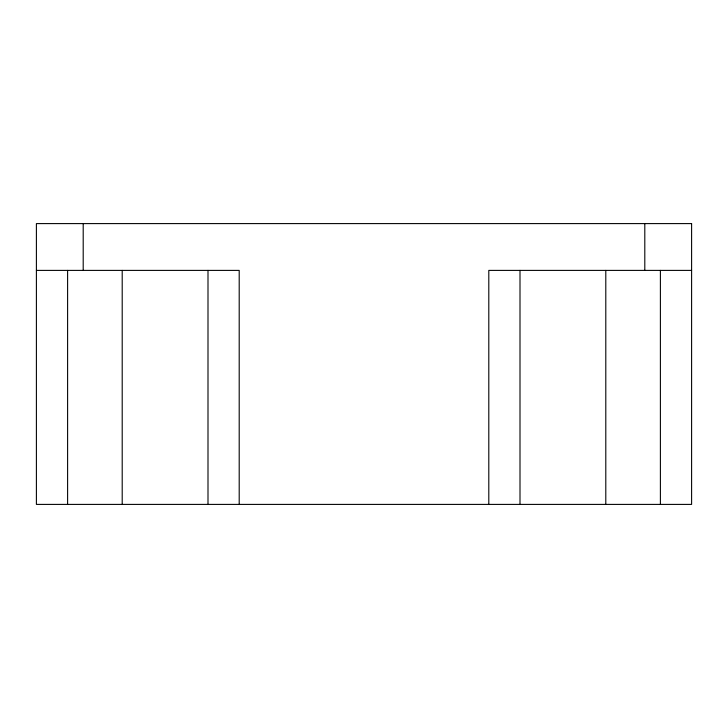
<?xml version="1.0" encoding="UTF-8"?>
<svg xmlns="http://www.w3.org/2000/svg" width="728" height="728" viewBox="0 0 728 728"><rect width="100%" height="100%" fill="white"/><g stroke="black" fill="none" stroke-linecap="round" stroke-linejoin="round"><path stroke-width="1.09" d="M36.4 270.397L239.203 270.397L239.203 504.404M691.6 270.397L488.797 270.397L488.797 504.404M660.396 270.397L660.396 504.404M644.799 223.596L644.799 270.397M605.796 270.397L605.796 504.404M520.001 270.397L520.001 504.404M207.999 270.397L207.999 504.404M122.204 270.397L122.204 504.404M83.201 223.596L83.201 270.397M67.604 270.397L67.604 504.404M691.6 223.596L36.4 223.596L36.4 504.404L691.6 504.404L691.6 223.596"/></g></svg>
